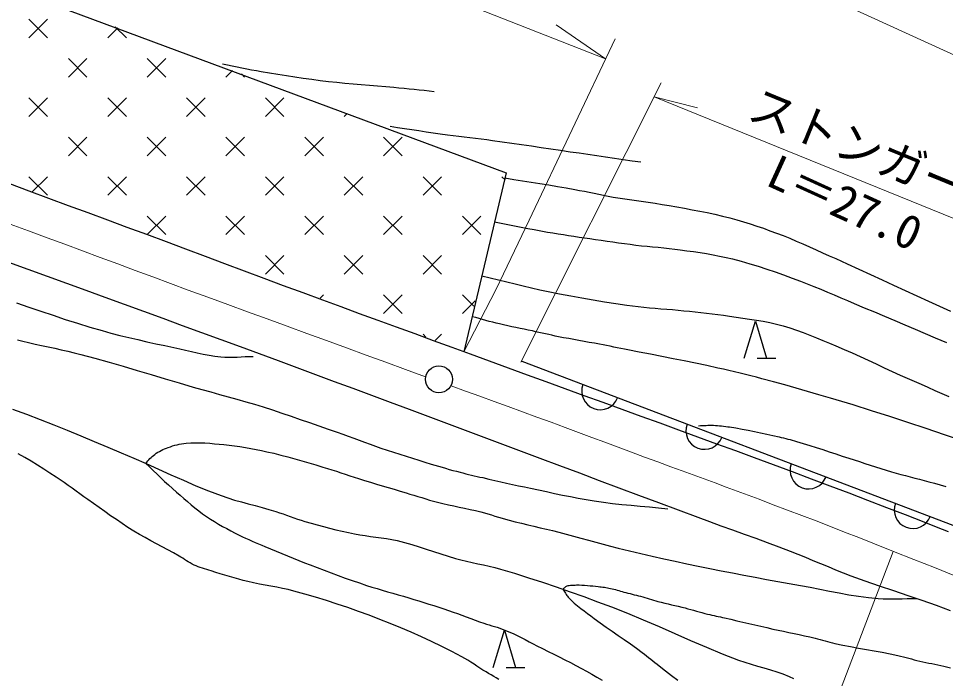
# Model space of a CAD drawing. Units: millimetres, scale not verified. Extents: x 40000 to 680000, y 20000 to 380000.
# Drawn here: x 249256 to 299155, y 283187 to 318733 of the extents above; entities that cross this region are included whole.
import ezdxf
from ezdxf.enums import TextEntityAlignment as Align

# ---------------------------------------------------------------- set-up
doc = ezdxf.new("R2010")
doc.units = ezdxf.units.MM
doc.header["$LTSCALE"] = 1000
doc.linetypes.add('CHAIN', pattern=[18.5, 12, -1.5, 3.5, -1.5])
for name, color, linetype, lineweight in [('M-BGD', 7, 'Continuous', 25), ('M-BMK', 2, 'CHAIN', 13), ('M-BMK-SRVR', 3, 'Continuous', 25), ('M-STR-HTXT', 7, 'Continuous', 13)]:
    doc.layers.add(name, color=color, linetype=linetype, lineweight=lineweight)
doc.styles.add('ＭＳ ゴシック', font='')
doc.styles.get('ＭＳ ゴシック').set_extended_font_data('MS Gothic')

msp = doc.modelspace()

# ---------------------------------------------------------------- linework, layer by layer
at = {"layer": 'M-BGD'}
for p, q in [((248672, 320407), (275507, 310426)), ((249816, 318699), (250816, 317699)), ((249816, 317699), (250816, 318699)), ((254059, 317699), (254602, 318241)), ((254465, 318293), (255059, 317699)), ((251938, 316577), (252938, 315577)), ((251938, 315577), (252938, 316577)), ((256180, 316577), (257180, 315577)), ((256180, 315577), (257180, 316577)), ((260423, 315577), (260773, 315927)), ((261253, 315747), (261423, 315577)), ((249816, 314456), (250816, 313456)), ((249816, 313456), (250816, 314456)), ((254059, 314456), (255059, 313456)), ((254059, 313456), (255059, 314456)), ((258302, 314456), (259302, 313456)), ((258302, 313456), (259302, 314456)), ((262544, 314456), (263544, 313456)), ((262544, 313456), (263544, 314456)), ((266787, 313456), (266944, 313613)), ((251938, 312335), (252938, 311335)), ((251938, 311335), (252938, 312335)), ((256180, 312335), (257180, 311335)), ((256180, 311335), (257180, 312335)), ((260423, 312335), (261423, 311335)), ((260423, 311335), (261423, 312335)), ((264666, 312335), (265666, 311335)), ((264666, 311335), (265666, 312335)), ((268908, 312335), (269908, 311335)), ((268908, 311335), (269908, 312335)), ((275507, 310426), (273235, 300776)), ((249816, 310213), (250816, 309213)), ((249979, 309376), (250816, 310213)), ((254059, 310213), (255059, 309213)), ((254059, 309213), (255059, 310213)), ((258302, 310213), (259302, 309213)), ((258302, 309213), (259302, 310213)), ((262544, 310213), (263544, 309213)), ((262544, 309213), (263544, 310213)), ((266787, 310213), (267787, 309213)), ((266787, 309213), (267787, 310213)), ((271030, 310213), (272030, 309213)), ((271030, 309213), (272030, 310213)), ((275272, 310213), (275446, 310040)), ((256180, 308092), (257180, 307092)), ((256182, 307094), (257180, 308092)), ((260423, 308092), (261423, 307092)), ((260423, 307092), (261423, 308092)), ((264666, 308092), (265666, 307092)), ((264666, 307092), (265666, 308092)), ((268908, 308092), (269908, 307092)), ((268908, 307092), (269908, 308092)), ((273151, 308092), (274151, 307092)), ((273151, 307092), (274151, 308092)), ((262544, 305971), (263544, 304971)), ((262544, 304971), (263544, 305971)), ((266787, 305971), (267787, 304971)), ((266787, 304971), (267787, 305971)), ((271030, 305971), (272030, 304971)), ((271030, 304971), (272030, 305971)), ((265487, 303670), (265666, 303849)), ((268908, 303849), (269908, 302849)), ((268908, 302849), (269908, 303849)), ((273151, 303849), (273763, 303237)), ((273151, 302849), (273837, 303535)), ((288326, 300437), (288926, 302437)), ((288926, 302437), (289526, 300437)), ((271030, 301728), (271182, 301575)), ((271690, 301388), (272030, 301728)), ((289026, 300437), (290026, 300437)), ((276343, 300274), (301630, 290655)), ((274811, 283781), (275411, 285781)), ((275411, 285781), (276011, 283781)), ((275511, 283781), (276511, 283781))]:
    msp.add_line(p, q, dxfattribs=at)
for points in [[(271638, 314793), (271366, 314821), (271094, 314850), (270823, 314878), (270551, 314907), (270279, 314935), (270007, 314963), (269735, 314990), (269463, 315017), (269024, 315056), (268584, 315093), (268145, 315128), (267705, 315162), (267265, 315198), (266826, 315237), (266387, 315279), (265949, 315327), (265493, 315383), (265038, 315442), (264584, 315504), (264130, 315569), (263676, 315638), (263223, 315710), (262770, 315784), (262318, 315861), (262057, 315908), (261797, 315958), (261537, 316010), (261278, 316063), (261018, 316117), (260759, 316172), (260500, 316226), (260240, 316279)], [(269269, 312929), (269654, 312872), (270038, 312813), (270423, 312755), (270807, 312697), (271192, 312639), (271577, 312582), (271962, 312527), (272347, 312473), (272649, 312433), (272951, 312395), (273253, 312358), (273555, 312322), (273858, 312286), (274160, 312249), (274462, 312212), (274764, 312172), (275289, 312100), (275814, 312025), (276338, 311949), (276862, 311872), (277386, 311793), (277910, 311715), (278434, 311637), (278958, 311560), (279434, 311491), (279910, 311422), (280386, 311353), (280861, 311284), (281337, 311214), (281813, 311145), (282288, 311076), (282764, 311007)], [(275441, 310145), (275912, 310069), (276383, 309993), (276854, 309919), (277325, 309844), (277795, 309768), (278266, 309690), (278736, 309610), (279206, 309527), (279463, 309478), (279721, 309428), (279978, 309375), (280235, 309322), (280491, 309268), (280748, 309216), (281006, 309166), (281264, 309119), (281640, 309056), (282017, 308998), (282394, 308943), (282771, 308889), (283149, 308836), (283526, 308780), (283903, 308722), (284279, 308658), (284690, 308585), (285102, 308512), (285514, 308438), (285925, 308360), (286335, 308278), (286743, 308191), (287150, 308096), (287555, 307993), (287918, 307892), (288278, 307786), (288637, 307673), (288995, 307555), (289351, 307433), (289705, 307306), (290058, 307175), (290410, 307041), (290769, 306899), (291126, 306750), (291482, 306597), (291835, 306439), (292188, 306280), (292540, 306119), (292892, 305958), (293245, 305799), (293870, 305516), (294495, 305232), (295119, 304946), (295742, 304659), (296365, 304371), (296988, 304083), (297611, 303795), (298235, 303507), (298631, 303326), (299027, 303145), (299423, 302964)], [(299317, 291088), (298667, 291345), (298017, 291601), (297006, 291995), (295994, 292387), (294980, 292776), (293966, 293163), (292951, 293547), (291935, 293929), (290919, 294310), (289902, 294688), (288884, 295065), (287865, 295441), (286847, 295815), (285827, 296188), (284808, 296561), (283788, 296932), (282768, 297303), (281748, 297674), (280727, 298045), (279707, 298416), (278687, 298786), (277667, 299158), (276647, 299529), (275628, 299902), (274609, 300275), (273590, 300649), (272595, 301015), (271600, 301379), (270604, 301742), (269609, 302105), (268613, 302468), (267618, 302831), (266623, 303196), (265629, 303562), (264576, 303952), (263523, 304343), (262472, 304735), (261420, 305129), (260369, 305522), (259317, 305916), (258266, 306309), (257214, 306702), (256162, 307094), (255109, 307484), (254056, 307873), (253000, 308262), (251945, 308653), (250891, 309046), (249836, 309438), (248782, 309831)], [(274884, 307781), (275240, 307711), (275596, 307641), (275952, 307570), (276308, 307499), (276664, 307429), (277021, 307361), (277378, 307294), (277735, 307231), (278018, 307183), (278302, 307137), (278586, 307092), (278870, 307049), (279154, 307006), (279438, 306964), (279722, 306923), (280007, 306881), (280317, 306835), (280627, 306790), (280938, 306744), (281248, 306699), (281559, 306655), (281870, 306612), (282181, 306571), (282492, 306532), (282790, 306497), (283089, 306467), (283388, 306438), (283687, 306411), (283986, 306382), (284285, 306352), (284583, 306318), (284880, 306279), (285234, 306229), (285588, 306178), (285942, 306125), (286295, 306069), (286648, 306007), (286999, 305940), (287348, 305866), (287696, 305784), (288160, 305662), (288622, 305529), (289080, 305387), (289537, 305238), (289991, 305082), (290444, 304921), (290896, 304756), (291346, 304590), (291712, 304450), (292076, 304305), (292438, 304156), (292799, 304003), (293159, 303849), (293519, 303693), (293879, 303539), (294240, 303386), (294786, 303157), (295333, 302928), (295880, 302698), (296426, 302468), (296972, 302238), (297518, 302007), (298064, 301775), (298609, 301541), (299216, 301282)], [(248713, 305612), (249753, 305235), (250792, 304858), (251832, 304480), (252871, 304103), (253910, 303725), (254949, 303346), (255987, 302967), (257026, 302588), (258064, 302208), (259103, 301828), (260141, 301447), (261178, 301065), (262216, 300683), (263224, 300311), (264232, 299938), (265240, 299565), (266248, 299190), (267255, 298815), (268262, 298440), (269269, 298064), (270276, 297688), (271283, 297312), (272289, 296935), (273296, 296558), (274303, 296182), (275309, 295805), (276316, 295429), (277323, 295052), (278386, 294654), (279449, 294256), (280512, 293857), (281574, 293457), (282637, 293059), (283700, 292660), (284764, 292263), (285828, 291868), (286449, 291639), (287071, 291413), (287694, 291188), (288316, 290963), (288938, 290738), (289560, 290510), (290180, 290278), (290799, 290043), (291208, 289882), (291616, 289717), (292023, 289549), (292429, 289381), (292835, 289212), (293242, 289045), (293651, 288881), (294061, 288722), (294820, 288443), (295585, 288178), (296353, 287920), (297121, 287664), (297888, 287405), (298651, 287136), (299409, 286852)], [(274201, 304877), (274647, 304769), (275093, 304659), (275538, 304547), (275984, 304437), (276430, 304328), (276877, 304222), (277324, 304121), (277774, 304027), (278376, 303908), (278979, 303794), (279584, 303685), (280189, 303581), (280795, 303482), (281402, 303389), (282010, 303302), (282618, 303221), (282923, 303185), (283229, 303154), (283535, 303127), (283841, 303102), (284147, 303078), (284453, 303054), (284759, 303028), (285065, 302998), (285372, 302965), (285680, 302933), (285987, 302900), (286295, 302866), (286602, 302830), (286909, 302791), (287215, 302750), (287521, 302706), (287885, 302653), (288249, 302600), (288614, 302546), (288977, 302488), (289340, 302425), (289700, 302355), (290059, 302274), (290414, 302182), (290779, 302074), (291140, 301953), (291497, 301823), (291852, 301685), (292205, 301542), (292557, 301395), (292908, 301247), (293259, 301100), (293696, 300914), (294130, 300722), (294563, 300525), (294994, 300326), (295425, 300126), (295856, 299926), (296287, 299727), (296720, 299532), (297094, 299366), (297467, 299200), (297841, 299035), (298215, 298870), (298590, 298707), (298965, 298544), (299340, 298382)], [(249149, 303413), (249805, 303193), (250460, 302971), (251115, 302750), (251771, 302531), (252429, 302318), (253089, 302114), (253753, 301921), (254232, 301791), (254713, 301668), (255195, 301550), (255679, 301437), (256163, 301327), (256648, 301220), (257133, 301115), (257618, 301010), (257933, 300939), (258248, 300866), (258563, 300793), (258879, 300722), (259195, 300655), (259513, 300597), (259831, 300548), (260152, 300512), (260368, 300498), (260584, 300493), (260800, 300495), (261017, 300502), (261234, 300512), (261451, 300523), (261667, 300532), (261884, 300538)], [(300082, 295980), (299102, 296315), (298120, 296645), (297137, 296971), (296153, 297292), (295167, 297607), (294179, 297918), (293569, 298106), (292959, 298291), (292347, 298473), (291735, 298652), (291122, 298828), (290507, 299001), (289892, 299170), (289276, 299335), (288981, 299412), (288686, 299488), (288391, 299561), (288095, 299634), (287798, 299704), (287501, 299773), (287204, 299841), (286907, 299908), (286303, 300039), (285699, 300166), (285093, 300290), (284488, 300411), (283881, 300531), (283275, 300650), (282669, 300769), (282062, 300888), (281871, 300927), (281679, 300965), (281488, 301003), (281296, 301041), (281104, 301078), (280912, 301116), (280720, 301153), (280529, 301189), (280253, 301241), (279978, 301291), (279702, 301341), (279426, 301391), (279150, 301440), (278875, 301491), (278600, 301543), (278325, 301597), (278148, 301633), (277972, 301671), (277796, 301709), (277620, 301748), (277444, 301787), (277269, 301826), (277093, 301865), (276917, 301903), (276696, 301950), (276475, 301996), (276253, 302042), (276032, 302087), (275811, 302134), (275590, 302181), (275370, 302230), (275150, 302282), (274965, 302327), (274781, 302374), (274598, 302423), (274414, 302473), (274231, 302523), (274048, 302573), (273865, 302623), (273681, 302673)], [(249191, 301429), (249491, 301353), (249791, 301281), (250143, 301201), (250496, 301123), (250849, 301046), (251202, 300970), (251555, 300892), (251907, 300812), (252259, 300729), (252609, 300641), (253370, 300439), (254128, 300227), (254885, 300007), (255640, 299783), (256394, 299556), (257148, 299329), (257903, 299104), (258659, 298883), (259129, 298750), (259600, 298618), (260071, 298488), (260543, 298358), (261014, 298226), (261484, 298092), (261953, 297954), (262420, 297810), (262923, 297650), (263424, 297485), (263924, 297317), (264423, 297145), (264921, 296972), (265419, 296797), (265917, 296622), (266415, 296447), (266709, 296342), (267003, 296236), (267297, 296128), (267590, 296020), (267883, 295913), (268177, 295807), (268472, 295702), (268767, 295600), (269104, 295486), (269441, 295375), (269779, 295264), (270118, 295155), (270456, 295048), (270796, 294942), (271135, 294837), (271475, 294734), (271668, 294676), (271862, 294619), (272055, 294562), (272249, 294507), (272443, 294452), (272637, 294398), (272832, 294346), (273027, 294294), (273179, 294255), (273331, 294218), (273483, 294181), (273636, 294145), (273789, 294109), (273942, 294074), (274095, 294039), (274248, 294004), (274569, 293930), (274890, 293857), (275212, 293785), (275533, 293713), (275855, 293642), (276176, 293572), (276498, 293503), (276820, 293435), (277248, 293344), (277676, 293251), (278104, 293159), (278532, 293068), (278961, 292980), (279390, 292897), (279821, 292820), (280252, 292750), (280745, 292680), (281238, 292619), (281732, 292566), (282227, 292517), (282723, 292471), (283218, 292426), (283713, 292380), (284208, 292330)], [(248935, 297687), (249676, 297420), (250413, 297141), (251147, 296853), (251878, 296558), (252606, 296258), (253334, 295954), (254061, 295650), (254789, 295347), (255462, 295060), (256130, 294763), (256797, 294461), (257463, 294158), (258131, 293860), (258802, 293570), (259479, 293294), (260163, 293036), (260525, 292913), (260890, 292800), (261257, 292695), (261626, 292595), (261996, 292496), (262365, 292396), (262734, 292292), (263100, 292182), (263297, 292118), (263493, 292050), (263689, 291981), (263885, 291911), (264081, 291842), (264277, 291774), (264474, 291709), (264672, 291648), (265004, 291552), (265336, 291459), (265669, 291370), (266003, 291284), (266338, 291202), (266673, 291123), (267010, 291049), (267347, 290978), (267632, 290925), (267918, 290881), (268205, 290842), (268492, 290806), (268779, 290768), (269066, 290726), (269351, 290678), (269634, 290619), (270031, 290519), (270425, 290405), (270816, 290282), (271206, 290154), (271595, 290023), (271984, 289894), (272376, 289771), (272770, 289658), (273073, 289579), (273377, 289507), (273683, 289438), (273989, 289371), (274295, 289303), (274600, 289233), (274904, 289158), (275206, 289075), (275961, 288851), (276713, 288617), (277461, 288373), (278207, 288121), (278951, 287861), (279692, 287595), (280431, 287323), (281168, 287046), (282030, 286707), (282885, 286349), (283736, 285981), (284585, 285607), (285434, 285234), (286286, 284868), (287143, 284515), (288007, 284182), (288347, 284064), (288690, 283958), (289036, 283858), (289382, 283761), (289728, 283660), (290070, 283553), (290408, 283434), (290740, 283298), (290981, 283184)], [(285859, 296801), (285961, 296805), (286062, 296810), (286164, 296815), (286266, 296820), (286368, 296824), (286470, 296827), (286572, 296828), (286674, 296825), (286783, 296820), (286891, 296812), (286999, 296803), (287107, 296792), (287215, 296779), (287323, 296765), (287431, 296749), (287538, 296733), (287873, 296679), (288207, 296620), (288540, 296557), (288873, 296490), (289205, 296421), (289537, 296348), (289868, 296274), (290198, 296199), (290317, 296172), (290435, 296143), (290553, 296114), (290671, 296084), (290789, 296054), (290906, 296022), (291023, 295990), (291140, 295956), (291493, 295852), (291845, 295742), (292196, 295630), (292546, 295515), (292896, 295399), (293246, 295283), (293596, 295167), (293946, 295054), (294233, 294960), (294520, 294866), (294807, 294771), (295094, 294677), (295381, 294583), (295669, 294492), (295958, 294402), (296247, 294316), (296497, 294245), (296747, 294177), (296998, 294112), (297250, 294047), (297501, 293984), (297753, 293920), (298004, 293854), (298254, 293787), (298560, 293701), (298865, 293614), (299170, 293525)], [(256095, 294780), (256155, 294840), (256214, 294903), (256273, 294966), (256332, 295029), (256391, 295090), (256453, 295149), (256517, 295206), (256585, 295258), (256669, 295316), (256756, 295370), (256845, 295420), (256935, 295468), (257028, 295512), (257121, 295554), (257216, 295593), (257311, 295629), (257429, 295671), (257548, 295709), (257668, 295745), (257789, 295776), (257911, 295804), (258033, 295828), (258157, 295847), (258281, 295862), (258533, 295880), (258786, 295887), (259039, 295884), (259292, 295873), (259546, 295856), (259799, 295834), (260051, 295810), (260304, 295784), (260595, 295752), (260886, 295715), (261176, 295673), (261466, 295627), (261755, 295576), (262043, 295522), (262331, 295464), (262617, 295403), (263000, 295316), (263380, 295221), (263759, 295122), (264137, 295018), (264514, 294910), (264891, 294799), (265267, 294688), (265642, 294576), (265883, 294502), (266124, 294426), (266364, 294348), (266603, 294268), (266842, 294189), (267082, 294110), (267322, 294031), (267562, 293955), (267880, 293856), (268199, 293759), (268518, 293662), (268837, 293567), (269157, 293471), (269476, 293376), (269795, 293281), (270115, 293186), (270327, 293122), (270539, 293057), (270751, 292991), (270963, 292926), (271175, 292862), (271387, 292800), (271601, 292739), (271815, 292682), (272104, 292610), (272395, 292543), (272686, 292481), (272978, 292420), (273270, 292359), (273561, 292296), (273852, 292230), (274141, 292158), (274333, 292107), (274524, 292052), (274714, 291995), (274905, 291937), (275094, 291879), (275285, 291821), (275475, 291765), (275667, 291712), (275999, 291626), (276332, 291544), (276666, 291464), (277000, 291386), (277335, 291308), (277669, 291229), (278003, 291149), (278336, 291066), (278736, 290961), (279135, 290853), (279533, 290743), (279932, 290632), (280330, 290522), (280729, 290413), (281128, 290307), (281529, 290206), (282143, 290058), (282759, 289914), (283375, 289774), (283993, 289637), (284610, 289502), (285229, 289371), (285848, 289242), (286467, 289114), (287075, 288991), (287684, 288872), (288294, 288754), (288904, 288640), (289514, 288527), (290125, 288416), (290736, 288306), (291347, 288196), (291869, 288100), (292391, 287998), (292912, 287895), (293434, 287794), (293957, 287700), (294481, 287616), (295007, 287545), (295535, 287492), (295794, 287476), (296053, 287469), (296312, 287469), (296572, 287473), (296832, 287481), (297092, 287489), (297352, 287496), (297611, 287499)], [(275114, 283139), (274976, 283219), (274837, 283298), (274698, 283377), (274560, 283457), (274423, 283540), (274259, 283642), (274097, 283747), (273936, 283853), (273775, 283959), (273613, 284064), (273450, 284167), (273285, 284266), (273117, 284360), (272580, 284643), (272039, 284915), (271492, 285178), (270941, 285432), (270386, 285678), (269827, 285916), (269266, 286146), (268703, 286370), (268134, 286589), (267562, 286799), (266987, 287003), (266410, 287198), (265830, 287385), (265247, 287564), (264662, 287734), (264075, 287896), (263769, 287972), (263461, 288039), (263152, 288099), (262842, 288157), (262532, 288213), (262222, 288272), (261913, 288335), (261606, 288406), (261356, 288470), (261106, 288537), (260857, 288606), (260609, 288678), (260362, 288752), (260115, 288827), (259868, 288904), (259622, 288982), (259506, 289018), (259389, 289053), (259273, 289089), (259157, 289125), (259042, 289164), (258928, 289205), (258815, 289249), (258704, 289298), (258599, 289351), (258496, 289408), (258395, 289469), (258295, 289532), (258196, 289596), (258097, 289660), (257997, 289723), (257896, 289783), (257594, 289953), (257289, 290118), (256982, 290281), (256675, 290443), (256369, 290606), (256065, 290772), (255763, 290943), (255466, 291121), (255148, 291322), (254833, 291529), (254522, 291741), (254213, 291956), (253906, 292174), (253599, 292393), (253292, 292611), (252984, 292827), (252771, 292977), (252560, 293129), (252349, 293282), (252138, 293435), (251927, 293587), (251715, 293737), (251501, 293885), (251284, 294029), (250948, 294247), (250611, 294462), (250271, 294674), (249930, 294883), (249586, 295089), (249241, 295291)], [(256094, 294779), (256300, 294585), (256506, 294389), (256711, 294193), (256916, 293998), (257122, 293803), (257329, 293610), (257538, 293419), (257751, 293231), (257948, 293059), (258146, 292887), (258346, 292717), (258547, 292548), (258750, 292383), (258956, 292221), (259166, 292064), (259379, 291913), (259590, 291772), (259804, 291637), (260022, 291506), (260241, 291380), (260463, 291257), (260687, 291137), (260912, 291019), (261137, 290904), (261307, 290821), (261478, 290741), (261650, 290664), (261824, 290589), (261998, 290516), (262172, 290443), (262346, 290370), (262521, 290297), (262823, 290169), (263125, 290041), (263428, 289915), (263731, 289789), (264035, 289665), (264340, 289542), (264645, 289421), (264951, 289302), (265328, 289157), (265705, 289014), (266084, 288872), (266463, 288733), (266843, 288596), (267223, 288462), (267605, 288331), (267988, 288203), (268271, 288113), (268555, 288026), (268839, 287943), (269124, 287861), (269410, 287780), (269695, 287699), (269980, 287616), (270263, 287531), (270533, 287448), (270802, 287365), (271070, 287281), (271339, 287196), (271607, 287110), (271875, 287023), (272142, 286935), (272409, 286846), (272648, 286763), (272886, 286678), (273123, 286591), (273359, 286503), (273596, 286416), (273833, 286329), (274071, 286243), (274309, 286160), (274450, 286114), (274591, 286071), (274733, 286029), (274875, 285987), (275016, 285944), (275157, 285899), (275296, 285851), (275434, 285798), (275656, 285704), (275875, 285604), (276093, 285498), (276308, 285389), (276523, 285278), (276737, 285166), (276951, 285055), (277166, 284945), (277466, 284796), (277767, 284648), (278068, 284499), (278368, 284350), (278668, 284199), (278966, 284046), (279263, 283890), (279558, 283730), (279838, 283575), (280118, 283418), (280396, 283260), (280673, 283098)], [(278561, 287997), (278588, 288020), (278614, 288043), (278640, 288068), (278666, 288092), (278693, 288115), (278721, 288136), (278750, 288154), (278782, 288169), (278842, 288190), (278904, 288204), (278967, 288214), (279032, 288219), (279097, 288222), (279162, 288222), (279227, 288222), (279291, 288223), (279438, 288223), (279584, 288218), (279731, 288210), (279877, 288199), (280023, 288185), (280169, 288170), (280315, 288154), (280461, 288138), (280544, 288129), (280628, 288119), (280711, 288109), (280794, 288098), (280877, 288086), (280959, 288072), (281042, 288057), (281124, 288041), (281213, 288020), (281302, 287997), (281391, 287972), (281479, 287946), (281567, 287919), (281655, 287892), (281744, 287866), (281833, 287842), (281946, 287812), (282060, 287784), (282175, 287756), (282289, 287729), (282403, 287701), (282518, 287673), (282632, 287644), (282745, 287614), (282862, 287581), (282979, 287546), (283095, 287511), (283211, 287475), (283327, 287439), (283443, 287403), (283560, 287369), (283677, 287337), (283859, 287290), (284041, 287245), (284224, 287202), (284407, 287160), (284590, 287119), (284773, 287076), (284956, 287033), (285138, 286987), (285290, 286947), (285442, 286905), (285594, 286862), (285745, 286819), (285896, 286775), (286048, 286733), (286200, 286692), (286352, 286652), (286466, 286625), (286581, 286598), (286695, 286573), (286810, 286548), (286925, 286523), (287040, 286499), (287155, 286474), (287269, 286449), (287594, 286375), (287919, 286300), (288243, 286225), (288568, 286149), (288892, 286074), (289217, 285999), (289542, 285925), (289866, 285851), (290150, 285789), (290435, 285729), (290719, 285670), (291004, 285611), (291288, 285552), (291572, 285491), (291856, 285428), (292138, 285361), (292272, 285327), (292406, 285291), (292539, 285254), (292672, 285216), (292805, 285179), (292938, 285142), (293072, 285107), (293206, 285075), (293628, 284984), (294051, 284901), (294475, 284824), (294900, 284750), (295325, 284677), (295750, 284600), (296173, 284519), (296595, 284429), (296742, 284394), (296889, 284357), (297036, 284318), (297182, 284278), (297329, 284238), (297475, 284198), (297622, 284160), (297769, 284123), (297932, 284087), (298094, 284053), (298257, 284020), (298421, 283988), (298584, 283956), (298747, 283922), (298909, 283886), (299070, 283847), (299424, 283753)], [(278561, 287996), (278596, 287941), (278631, 287885), (278665, 287829), (278699, 287774), (278735, 287718), (278772, 287665), (278811, 287613), (278853, 287563), (279010, 287402), (279175, 287249), (279347, 287104), (279524, 286964), (279704, 286828), (279887, 286694), (280069, 286561), (280249, 286425), (280567, 286189), (280889, 285958), (281214, 285731), (281541, 285506), (281867, 285281), (282193, 285055), (282515, 284825), (282834, 284590), (282950, 284502), (283064, 284412), (283177, 284321), (283290, 284230), (283403, 284139), (283516, 284047), (283629, 283956), (283743, 283866), (284077, 283606), (284413, 283348), (284750, 283091)]]:
    msp.add_lwpolyline(points, dxfattribs=at)
for centre in [(280574, 298665), (286182, 296531), (291790, 294398), (297398, 292265)]:
    msp.add_arc(centre, 1000, 159.1736, 339.1736, dxfattribs=at)
at = {"layer": 'M-BMK'}
for points in [[(271161, 299441), (270096, 299830), (269032, 300219), (267968, 300607), (266903, 300996), (265839, 301384), (264774, 301772), (263710, 302161), (262645, 302550), (261581, 302939), (260517, 303329), (259454, 303719), (258390, 304111), (257441, 304461), (256491, 304812), (255542, 305164), (254594, 305517), (253645, 305870), (252696, 306222), (251747, 306575), (250798, 306926), (249798, 307296), (248798, 307665)], [(299665, 288717), (298563, 289159), (297460, 289595), (296356, 290031), (295254, 290470), (294491, 290774), (293726, 291076), (292959, 291374), (292192, 291670), (291425, 291964), (290656, 292257), (289887, 292548), (289118, 292839), (288527, 293060), (287936, 293280), (287343, 293499), (286751, 293716), (286158, 293933), (285565, 294150), (284973, 294368), (284380, 294586), (283669, 294850), (282958, 295115), (282247, 295380), (281536, 295645), (280825, 295911), (280114, 296175), (279403, 296439), (278691, 296703), (277925, 296985), (277158, 297267), (276391, 297548), (275623, 297829), (274856, 298109), (274089, 298390), (273321, 298670), (272554, 298951)]]:
    msp.add_lwpolyline(points, dxfattribs=at)
at = {"layer": 'M-BMK-SRVR'}
msp.add_circle((271887, 299300), 725, dxfattribs=at)
at = {"layer": 'M-STR-HTXT'}
for p, q in [((256907, 336347), (319871, 307481)), ((249865, 328771), (280859, 316560)), ((280859, 316560), (278196, 318402)), ((283856, 315267), (276301, 300225)), ((283475, 314508), (308533, 304324)), ((283475, 314508), (285803, 313919)), ((296348, 290027), (285756, 262348))]:
    msp.add_line(p, q, dxfattribs=at)
msp.add_lwpolyline([(281373, 317639), (276741, 307875), (274965, 304157), (273235, 300776)], dxfattribs=at)

# ---------------------------------------------------------------- texts
at = {"layer": 'M-STR-HTXT', "style": 'ＭＳ ゴシック'}
for s, rotation, p in [('ストンガード', 337.686, (288181, 312861)), ('L＝27.0', 335.502, (289169, 309296))]:
    msp.add_text(s, height=1833, rotation=rotation, dxfattribs=at).set_placement(p, align=Align.BOTTOM_LEFT)

doc.saveas('drawing.dxf')
